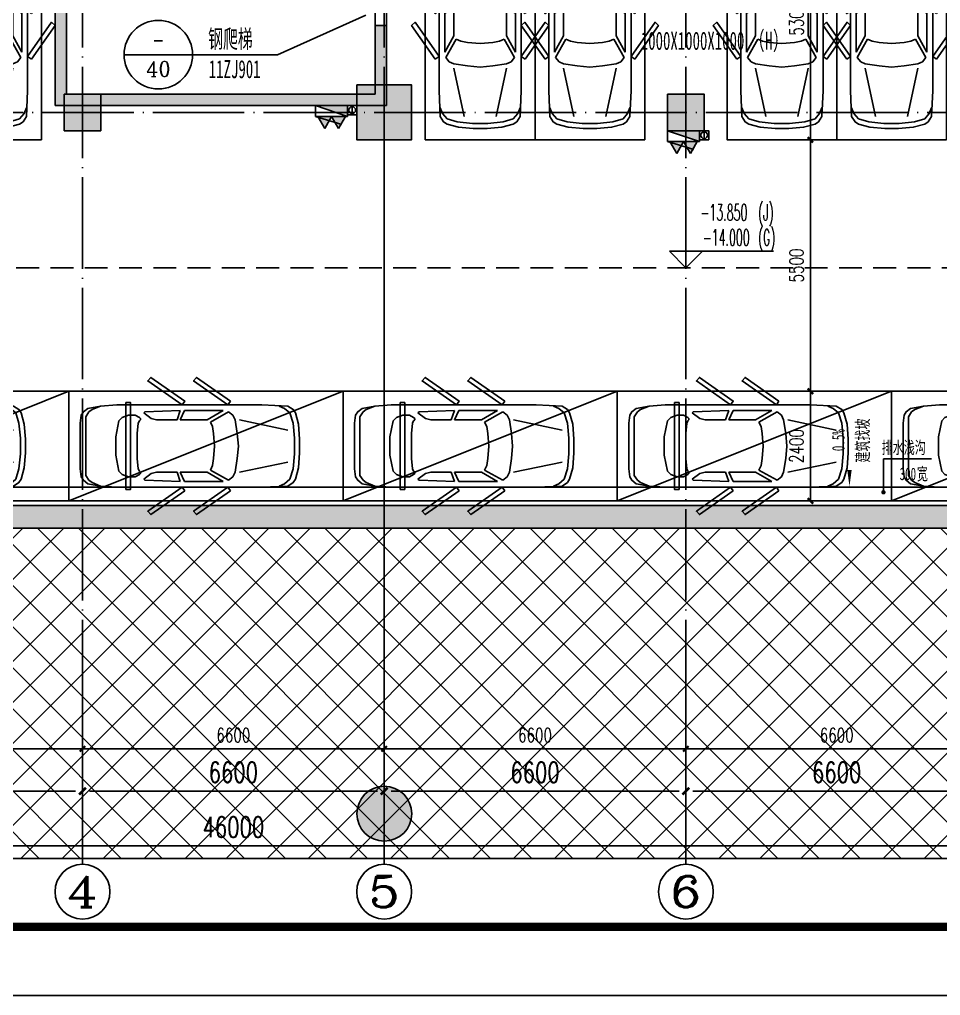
# Model space of a CAD drawing. Header units: millimetres. Extents: x 12325263 to 13848842, y -1463133 to 573208.
# Drawn here: x 12576619 to 12596767, y -1408608 to -1387255 of the extents above; entities that cross this region are included whole.
import ezdxf
from ezdxf.enums import TextEntityAlignment as Align

# ---------------------------------------------------------------- set-up
doc = ezdxf.new("R2010")
doc.units = ezdxf.units.MM
doc.header["$LTSCALE"] = 1000
for name, pattern in [('DASH', [0.35, 0.25, -0.1]), ('DASHED2', [0.375, 0.25, -0.125]), ('DOTE', [2.42, 2, -0.2, 0.02, -0.2]), ('地下室负三层平面图$0$-3F平面$0$$AUDIT_BAD_LTYPE2', [0])]:
    doc.linetypes.add(name, pattern=pattern)
for name, color, linetype in [('#s-灭火器', 20, 'Continuous'), ('A-ANNO-DIMS', 83, 'Continuous'), ('A-ANNO-ELEV', 3, 'Continuous'), ('A-ANNO-TEXT', 7, 'Continuous'), ('A-AXIS', 16, 'DOTE'), ('A-COLS', 6, 'Continuous'), ('A-WALL', 5, 'Continuous'), ('A-WALL-PATT', 8, 'Continuous'), ('A_WALL(防火墙)', 151, 'Continuous'), ('AXIS', 3, 'Continuous'), ('AXIS_TEXT', 7, 'Continuous'), ('EQUIP_消火栓', 7, 'Continuous'), ('PUB_DIM', 83, 'Continuous'), ('PUB_HATCH', 8, 'Continuous'), ('PUB_TEXT', 7, 'Continuous'), ('TITLIN1', 7, 'Continuous'), ('VPIPE-消防中', 3, 'Continuous'), ('人防墙', 6, 'Continuous'), ('人防平时标注', 42, 'Continuous'), ('人防门', 60, 'Continuous'), ('商业酒店共享车位', 53, 'Continuous'), ('水条件', 1, 'Continuous'), ('水沟+分水线', 133, 'Continuous'), ('裙楼结构柱网$0$0q-柱0', 6, 'Continuous'), ('裙楼结构柱网$0$0q-柱填充', 8, 'Continuous'), ('车道中心线', 6, 'Continuous')]:
    doc.layers.add(name, color=color, linetype=linetype)
doc.styles.add('_TCH_AXIS', font='COMPLEX', dxfattribs={"bigfont": 'GBCBIG'})
doc.styles.add('_TCH_DIM', font='SIMPLEX.shx', dxfattribs={"width": 0.7, "bigfont": 'GBCBIG.shx'})
doc.styles.add('_TCH_DIM_T3', font='SIMPLEX.shx', dxfattribs={"width": 0.705882, "bigfont": 'GBCBIG.shx'})
doc.styles.add('ACHT', font='simhei.ttf')
doc.styles.add('COMPLEX', font='COMPLEX')
doc.styles.add('TITXC', font='simhei.ttf')
doc.styles.add('TITXV', font='', dxfattribs={"width": 0.7})
doc.styles.add('宋体', font='', dxfattribs={"width": 0.65})
doc.styles.add('宋体-标注', font='', dxfattribs={"width": 0.6})
doc.styles.get('TITXV').set_extended_font_data('SimSun')
doc.styles.get('宋体').set_extended_font_data('SimSun')
doc.styles.get('宋体-标注').set_extended_font_data('SimSun')
doc.dimstyles.new('_TCH_ARCH&&120', dxfattribs={"dimtxt": 306, "dimasz": 120, "dimexe": 300, "dimexo": 360, "dimgap": 147, "dimtad": 1, "dimdec": 0, "dimzin": 0, "dimdsep": 46, "dimtxsty": '_TCH_DIM_T3', "dimblk": 'ARCHTICK', "dimcen": 0.09, "dimclrt": 7, "dimazin": 2, "dimtfac": 1, "dimtdec": 0, "dimtix": 1, "dimtmove": 2, "dimatfit": 3, "dimfxl": 1, "dimfxlon": 1, "dimtolj": 1, "dimtzin": 0, "dimarcsym": 0})
doc.dimstyles.new('_TCH_ARCH&&150', dxfattribs={"dimtxt": 446.25, "dimasz": 150, "dimexe": 375, "dimexo": 450, "dimgap": 189.375, "dimtad": 1, "dimdec": 0, "dimzin": 0, "dimdsep": 46, "dimtxsty": '_TCH_DIM_T3', "dimblk": 'asdggshdfhsg_ArchTick', "dimcen": 0.09, "dimclrt": 7, "dimazin": 2, "dimtfac": 1, "dimtdec": 0, "dimtix": 1, "dimtmove": 2, "dimatfit": 3, "dimfxl": 1, "dimtolj": 1, "dimtzin": 0, "dimarcsym": 0})

# ---------------------------------------------------------------- blocks, each defined once
blk = doc.blocks.new('asdgafgf20230228-rf3')
at = {"layer": 'PUB_HATCH'}
for points in [[(34587, -22683), (34420, -22700), (34420, -28800), (34670, -28550), (34670, -22800)], [(41670, -28800), (41670, -27050), (41420, -27050), (41420, -28550)], [(34670, -28550), (34420, -28800), (41670, -28800), (41420, -28550)]]:
    blk.add_hatch(color=256, dxfattribs=at).paths.add_polyline_path(points)
at = {"layer": '人防墙'}
for p, q in [((34420, -22700), (34420, -28800)), ((34670, -22800), (34670, -28550)), ((41670, -27050), (41420, -27050)), ((41420, -27050), (41420, -28550)), ((41670, -28800), (41670, -27050)), ((34670, -28550), (41420, -28550)), ((34420, -28800), (41670, -28800))]:
    blk.add_line(p, q, dxfattribs=at)
at = {"layer": '人防平时标注'}
for p, q in [((41217, -26823), (39288, -27688)), ((37429, -27688), (35929, -27688)), ((39288, -27688), (37429, -27688))]:
    blk.add_line(p, q, dxfattribs=at)
blk.add_circle((36679, -27688), 750, dxfattribs=at)
at = {"layer": '人防门'}
for p, q in [((41420, -26250, 0), (41420, -27050, 0)), ((41670, -26250, 0), (41670, -27050, 0))]:
    blk.add_line(p, q, dxfattribs=at)
at = {"layer": '人防门', "linetype": 'DASH'}
blk.add_line((41420, -27050), (41670, -27050), dxfattribs=at)
at = {"layer": 'PUB_TEXT', "linetype": 'Continuous', "style": '宋体-标注', "width": 0.6}
for s, height, p in [('（', 397, (49616, -27581)), ('）', 397, (50126, -27581)), ('1000X1000X1000', 396.52, (47234, -27581)), ('H', 397, (49956, -27581))]:
    blk.add_text(s, height=height, dxfattribs=at).set_placement(p)
at = {"layer": 'PUB_TEXT', "style": '_TCH_AXIS', "width": 0.777778}
blk.add_text('-', height=392, dxfattribs=at).set_placement((36548, -27549), (36809, -27549), align=Align.FIT)
at = {"layer": 'PUB_TEXT', "style": '_TCH_AXIS'}
blk.add_text('40', height=326.1, dxfattribs=at).set_placement((36407, -28163), (36950, -28163), align=Align.FIT)
at = {"layer": '人防平时标注', "style": '宋体-标注', "width": 0.6}
for s, p in [('钢爬梯', (37769, -27540, 0)), ('11ZJ901', (37783, -28201, 0))]:
    blk.add_text(s, height=396.5, dxfattribs=at).set_placement(p)
blk = doc.blocks.new('_FZH')
blk.add_lwpolyline([(-0.5, -0.5), (0.5, -0.5), (0.5, 0.5), (-0.5, 0.5)], close=True)
at = {"layer": 'PUB_HATCH'}
blk.add_solid([(-0.5, -0.5), (0.5, -0.5), (-0.5, 0.5), (0.5, 0.5)], dxfattribs=at)
blk = doc.blocks.new('asdgadfg')
at = {"layer": 'A-COLS', "rotation": 270}
for p, xscale, yscale, zscale in [((-19700, -3400), 1200, 1200, 1200), ((-26300, -3400), 800, 800, 800), ((-13100, -3400), 800, 800, 800)]:
    blk.add_blockref('_FZH', p, dxfattribs=dict(at, xscale=xscale, yscale=yscale, zscale=zscale))
blk = doc.blocks.new('asdfsafd')
at = {"layer": 'PUB_HATCH'}
blk.add_hatch(color=256, dxfattribs=at).paths.add_polyline_path([(-55351, 100), (-55851, -400), (34441, -400), (34021, 100)])
at = {"layer": 'A-WALL'}
for p, q in [((-55351, 100), (34021, 100)), ((-55851, -400), (34441, -400))]:
    blk.add_line(p, q, dxfattribs=at)
blk = doc.blocks.new('asdfasdgdrg')
at = {"layer": '车道中心线', "linetype": 'DASHED2', "ltscale": 2}
blk.add_line((-39836, -78570), (3817, -78570), dxfattribs=at)
blk = doc.blocks.new('adsgsdfgf')
blk.add_line((-1500, 750), (131850, 750))
blk = doc.blocks.new('横向图框_A0')
at = {"layer": 'TITLIN1'}
blk.add_lwpolyline([(0, 0), (1189, 0), (1189, 841), (0, 841)], close=True, dxfattribs=at)
at = {"layer": 'TITLIN1', "const_width": 1.2}
blk.add_lwpolyline([(25, 10), (1179, 10), (1179, 831), (25, 831)], close=True, dxfattribs=at)
blk.add_lwpolyline([(25, 10), (1179, 10), (1179, 831), (25, 831)], close=True, dxfattribs=at)
at = {"style": 'TITXV', "width": 0.8}
for tag, p in [('智能化', (9.38, 781)), ('暖通', (3.13, 781)), ('给排水', (15.63, 705)), ('建筑', (3.13, 705)), ('结构', (9.38, 705)), ('电气', (21.88, 705))]:
    blk.add_attdef(tag, text='', height=2.5, rotation=90, dxfattribs=at).set_placement(p, align=Align.MIDDLE_CENTER)
for tag, height, style, p in [('总工程师', 3, 'ACHT', (1143.11, 210.3)), ('审定', 3, 'ACHT', (1143.11, 202.3)), ('审核', 3, 'ACHT', (1143.11, 194.3)), ('设计总负责人1', 3, 'ACHT', (1143.11, 186.3)), ('设计总负责人2', 3, 'ACHT', (1143.11, 178.3)), ('设计总负责人3', 3, 'ACHT', (1143.11, 170.3)), ('专业负责人1', 3, 'ACHT', (1143.11, 162.3)), ('专业负责人2', 3, 'ACHT', (1143.11, 154.3)), ('专业负责人3', 3, 'ACHT', (1143.11, 146.3)), ('校核1', 3, 'ACHT', (1143.11, 138.3)), ('校核2', 3, 'ACHT', (1143.11, 130.3)), ('设计1', 3, 'ACHT', (1143.11, 122.3)), ('设计2', 3, 'ACHT', (1143.11, 114.3)), ('工程编号', 3, 'TITXC', (1142.31, 74.79)), ('专业', 3, 'TITXC', (1170.43, 74.79)), ('设计阶段', 3, 'TITXC', (1155.54, 67.78)), ('图号', 5, 'TITXC', (1140.34, 32.75)), ('出图日期', 3, 'ACHT', (1144.35, 24.29))]:
    blk.add_attdef(tag, text='', height=height, dxfattribs=dict(style=style)).set_placement(p, align=Align.MIDDLE_CENTER)
at = {"style": 'TITXC', "flags": 1}
for tag, height, p in [('建设单位', 3, (1149.82, 102.29)), ('工程名称', 3, (1149.82, 86.29)), ('图纸名称', 5, (1149.82, 51.04))]:
    blk.add_attdef(tag, text='', height=height, dxfattribs=at).set_placement(p, align=Align.MIDDLE_CENTER)
at = {"style": 'ACHT', "width": 0.8}
for tag, p in [('版本号', (1172.76, 32.79)), ('序号', (1172.76, 24.29))]:
    blk.add_attdef(tag, text='', height=3, dxfattribs=at).set_placement(p, align=Align.MIDDLE_CENTER)
blk = doc.blocks.new('*U20')
blk.add_blockref('横向图框_A0', (0, 0))
blk = doc.blocks.new('A$C15443CC7')
at = {"xscale": 150, "yscale": 150, "zscale": 150}
blk.add_blockref('*U20', (0, 0), dxfattribs=at)
blk = doc.blocks.new('asdfsfsdf')
at = {"color": 253, "linetype": '地下室负三层平面图$0$-3F平面$0$$AUDIT_BAD_LTYPE2', "transparency": 33554559, "extrusion": (0.000447791, 3.52996e-16, 1)}
for p, q in [((-725, -212, 0), (-825, -329, 0)), ((-500, -141, 0), (-725, -212, 0)), ((-169, -110, 0), (-500, -141, 0)), ((169, -110, 0), (-169, -110, 0)), ((169, -110, 0), (500, -141, 0)), ((500, -141, 0), (725, -212, 0)), ((725, -212, 0), (825, -329, 0)), ((-825, -329, 0), (-875, -447, 0)), ((-350, -259, 0), (-575, -1318, 0)), ((350, -259, 0), (575, -1318, 0)), ((825, -329, 0), (875, -447, 0)), ((-675, -1459, 0), (-750, -1553, 0)), ((-575, -1412, 0), (-675, -1459, 0)), ((-275, -1365, 0), (-575, -1412, 0)), ((0, -1341), (-275, -1365, 0)), ((0, -1341), (275, -1365, 0)), ((275, -1365, 0), (575, -1412, 0)), ((575, -1412, 0), (675, -1459, 0)), ((675, -1459, 0), (750, -1553, 0)), ((-775, -2518, 0), (-775, -1671, 0)), ((-775, -1671, 0), (-575, -2024, 0)), ((-750, -1553, 0), (-525, -1953, 0)), ((750, -1553, 0), (525, -1953, 0)), ((775, -1671, 0), (575, -2024, 0)), ((775, -2518, 0), (775, -1671, 0)), ((-525, -1953, 0), (-425, -1906, 0)), ((-425, -1906, 0), (-275, -1882, 0)), ((-275, -1882, 0), (0, -1859)), ((275, -1882, 0), (0, -1859)), ((425, -1906, 0), (275, -1882, 0)), ((525, -1953, 0), (425, -1906, 0)), ((-575, -2024, 0), (-575, -2612, 0)), ((575, -2024, 0), (575, -2612, 0)), ((-575, -2612, 0), (-775, -2518, 0)), ((575, -2612, 0), (775, -2518, 0)), ((-775, -2612, 0), (-575, -2682, 0)), ((-750, -3388, 0), (-775, -2612, 0)), ((-575, -2682, 0), (-575, -3129, 0)), ((775, -2612, 0), (575, -2682, 0)), ((575, -2682, 0), (575, -3129, 0)), ((750, -3388, 0), (775, -2612, 0)), ((-575, -3129, 0), (-600, -3247, 0)), ((575, -3129, 0), (600, -3247, 0)), ((-725, -3412, 0), (-750, -3388, 0)), ((-600, -3247, 0), (-725, -3412, 0)), ((600, -3247, 0), (725, -3412, 0)), ((725, -3412, 0), (750, -3388, 0)), ((-625, -3506, 0), (-675, -3600, 0)), ((-675, -3600, 0), (-675, -3741, 0)), ((-600, -3482, 0), (-625, -3506, 0)), ((-575, -3482, 0), (-600, -3482, 0)), ((-550, -3506, 0), (-575, -3482, 0)), ((-500, -3529, 0), (-550, -3506, 0)), ((-275, -3553, 0), (-500, -3529, 0)), ((0, -3553), (-275, -3553, 0)), ((0, -3553), (275, -3553, 0)), ((275, -3553, 0), (500, -3529, 0)), ((500, -3529, 0), (550, -3506, 0)), ((550, -3506, 0), (575, -3482, 0)), ((575, -3482, 0), (600, -3482, 0)), ((600, -3482, 0), (625, -3506, 0)), ((625, -3506, 0), (675, -3600, 0)), ((675, -3600, 0), (675, -3741, 0)), ((-675, -3741, 0), (-625, -3882, 0)), ((675, -3741, 0), (625, -3882, 0)), ((-625, -3882, 0), (-550, -3953, 0)), ((-550, -3953, 0), (-200, -4024, 0)), ((-200, -4024, 0), (0, -4024)), ((200, -4024, 0), (0, -4024)), ((550, -3953, 0), (200, -4024, 0)), ((625, -3882, 0), (550, -3953, 0)), ((-875, -4353, 0), (-800, -4541, 0)), ((875, -4353, 0), (800, -4541, 0)), ((-800, -4541, 0), (-750, -4612, 0)), ((-750, -4612, 0), (-641, -4680, 0)), ((641, -4680, 0), (-641, -4680, 0)), ((750, -4612, 0), (641, -4680, 0)), ((800, -4541, 0), (750, -4612, 0))]:
    blk.add_line(p, q, dxfattribs=at)
for points in [[(-475, -24), (-150, 0), (150, 0), (475, -24), (725, -94), (800, -141), (875, -259), (900, -824), (900, -4000), (875, -4353), (825, -4635), (750, -4729), (675, -4776), (500, -4800), (-500, -4800), (-675, -4776), (-750, -4729), (-825, -4635), (-875, -4353), (-900, -4000), (-900, -824), (-875, -259), (-800, -141), (-725, -94)], [(-982, -1513), (-1500, -2253), (-1425, -2321), (-900, -1571)]]:
    blk.add_lwpolyline(points, close=True, dxfattribs=at)
at = {"color": 253, "linetype": '地下室负三层平面图$0$-3F平面$0$$AUDIT_BAD_LTYPE2', "transparency": 33554559, "extrusion": (0.000447791, 3.52996e-16, 1), "elevation": 0}
for points in [[(982, -1513), (1500, -2253), (1425, -2321), (900, -1571)], [(-900, -2571), (-982, -2513), (-1500, -3253), (-1425, -3321)], [(982, -2513), (1500, -3253), (1425, -3321), (900, -2571)]]:
    blk.add_lwpolyline(points, close=True, dxfattribs=at)
blk = doc.blocks.new('A$C06465456')
for points in [[(0, 5300), (2400, 5300), (2400, 0), (0, 0)], [(250, 4050), (250, 3950), (2150, 3950), (2150, 4050)]]:
    blk.add_lwpolyline(points, close=True)
at = {"xscale": -1, "rotation": 180}
blk.add_blockref('asdfsfsdf', (1200, 250), dxfattribs=at)
blk = doc.blocks.new('A$C122A6A94')
blk.add_line((0, 2400), (6000, 0))
for points in [[(0, 0), (0, 2400), (6000, 2400), (6000, 0)], [(1250, 250), (1350, 250), (1350, 2150), (1250, 2150)]]:
    blk.add_lwpolyline(points, close=True)
at = {"xscale": -1, "rotation": 270}
blk.add_blockref('asdfsfsdf', (5050, 1200), dxfattribs=at)
blk = doc.blocks.new('管位')
at = {"layer": '水条件'}
blk.add_line((12573126, 675360), (12573126, 675160), dxfattribs=at)
blk.add_lwpolyline([(12573026, 675360), (12573226, 675360), (12573226, 675160), (12573026, 675160)], close=True, dxfattribs=at)
blk = doc.blocks.new('灭火器')
at = {"layer": '#s-灭火器', "ltscale": 1000}
for points in [[(292444, 59707), (292144, 59707), (292294, 59447)], [(292744, 59707), (292444, 59707), (292594, 59447)]]:
    blk.add_hatch(color=256, dxfattribs=at).paths.add_polyline_path(points)
for points in [[(292294, 59447), (292444, 59707), (292144, 59707)], [(292594, 59447), (292744, 59707), (292444, 59707)]]:
    blk.add_lwpolyline(points, close=True, dxfattribs=at)
blk = doc.blocks.new('$TWTSYS$00000508')
for p, q in [((-0.5, 0.5), (0.324, 1.224)), ((-0.5, 0.5), (-0.5, -0.5)), ((-0.5, -0.5), (0.5, 0.5)), ((0.5, 0.5), (-0.5, 0.5)), ((0.5, -0.5), (0.5, 0.5)), ((-0.5, -0.5), (0.5, -0.5))]:
    blk.add_line(p, q)
blk.add_solid([(0.5, -0.5), (0.5, 0.5), (-0.5, -0.5)])
blk = doc.blocks.new('消火栓')
at = {"layer": '#s-灭火器', "rotation": 180.0000000000001}
blk.add_blockref('灭火器', (12864422, 734932), dxfattribs=at)
at = {"layer": 'EQUIP_消火栓', "xscale": 700, "yscale": 240, "zscale": 700}
blk.add_blockref('$TWTSYS$00000508', (12571978, 675105), dxfattribs=at)
blk = doc.blocks.new('asdfsadfasdfsa')
at = {"layer": 'VPIPE-消防中'}
for centre in [(25700, -33800, 0), (33400, -34350)]:
    blk.add_circle(centre, 75, dxfattribs=at)
at = {"xscale": -1, "rotation": 180}
for p in [(-12546728, 641285, 0), (-12539028, 640735)]:
    blk.add_blockref('消火栓', p, dxfattribs=at)
at = {"layer": '水条件', "rotation": 180}
for p in [(12598826, 641460, 0), (12606526, 640910)]:
    blk.add_blockref('管位', p, dxfattribs=at)
blk = doc.blocks.new('_AXISO')
blk.add_circle((0, 0), 0.5)
at = {"layer": 'AXIS_TEXT', "style": 'COMPLEX', "width": 1.041667}
blk.add_attdef('A', text='', height=0.56, dxfattribs=at).set_placement((-0.25, -0.28), (0.25, -0.28), align=Align.FIT)
blk = doc.blocks.new('asdggshdfhsg_ArchTick')
at = {"color": 0, "linetype": 'ByBlock', "const_width": 0.4}
blk.add_lwpolyline([(-0.5, -0.5), (0.5, 0.5)], dxfattribs=at)
blk = doc.blocks.new('*D5238')
at = {"layer": 'AXIS', "color": 0, "lineweight": -2, "transparency": 16777216}
for p, q in [((12424866.81071, 979039.75909), (12424866.81071, 976164.75909)), ((12470866.81071, 979039.75909), (12470866.81071, 976164.75909)), ((12425016.81071, 976539.75909), (12470716.81071, 976539.75909))]:
    blk.add_line(p, q, dxfattribs=at)
at = {"layer": 'Defpoints', "color": 0, "transparency": 16777216}
for p in [(12424866.81071, 979489.75909), (12470866.81071, 979489.75909), (12470866.81071, 976539.75909)]:
    blk.add_point(p, dxfattribs=at)
at = {"layer": 'AXIS', "color": 0, "lineweight": -2, "transparency": 16777216, "xscale": 150, "yscale": 150, "zscale": 150, "rotation": 180}
blk.add_blockref('asdggshdfhsg_ArchTick', (12424866.81071, 976539.75909), dxfattribs=at)
at = {"layer": 'AXIS', "color": 0, "lineweight": -2, "transparency": 16777216, "xscale": 150, "yscale": 150, "zscale": 150}
blk.add_blockref('asdggshdfhsg_ArchTick', (12470866.81071, 976539.75909), dxfattribs=at)
at = {"layer": 'AXIS', "color": 7, "transparency": 16777216, "insert": (12447866.81071, 976952.25909), "char_height": 446.25, "attachment_point": 5, "style": '_TCH_DIM_T3'}
blk.add_mtext('\\A1;46000', dxfattribs=at)
blk = doc.blocks.new('*D5242')
at = {"layer": 'AXIS', "color": 0, "lineweight": -2, "transparency": 16777216}
for p, q in [((12437967, 979040), (12437967, 977365)), ((12444567, 979040), (12444567, 977365)), ((12438117, 977740), (12444417, 977740))]:
    blk.add_line(p, q, dxfattribs=at)
at = {"layer": 'Defpoints', "color": 0, "transparency": 16777216}
for p in [(12437967, 979490), (12444567, 979490), (12444567, 977740)]:
    blk.add_point(p, dxfattribs=at)
at = {"layer": 'AXIS', "color": 0, "lineweight": -2, "transparency": 16777216, "xscale": 150, "yscale": 150, "zscale": 150, "rotation": 180}
blk.add_blockref('asdggshdfhsg_ArchTick', (12437967, 977740), dxfattribs=at)
at = {"layer": 'AXIS', "color": 0, "lineweight": -2, "transparency": 16777216, "xscale": 150, "yscale": 150, "zscale": 150}
blk.add_blockref('asdggshdfhsg_ArchTick', (12444567, 977740), dxfattribs=at)
at = {"layer": 'AXIS', "color": 7, "transparency": 16777216, "insert": (12441267, 978152), "char_height": 446.2, "attachment_point": 5, "style": '_TCH_DIM_T3'}
blk.add_mtext('\\A1;6600', dxfattribs=at)
blk = doc.blocks.new('*D5243')
at = {"layer": 'AXIS', "color": 0, "lineweight": -2, "transparency": 16777216}
for p, q in [((12444567, 979040), (12444567, 977365)), ((12451167, 979040), (12451167, 977365)), ((12444717, 977740), (12451017, 977740))]:
    blk.add_line(p, q, dxfattribs=at)
at = {"layer": 'Defpoints', "color": 0, "transparency": 16777216}
for p in [(12444567, 979490), (12451167, 979490), (12451167, 977740)]:
    blk.add_point(p, dxfattribs=at)
at = {"layer": 'AXIS', "color": 0, "lineweight": -2, "transparency": 16777216, "xscale": 150, "yscale": 150, "zscale": 150, "rotation": 180}
blk.add_blockref('asdggshdfhsg_ArchTick', (12444567, 977740), dxfattribs=at)
at = {"layer": 'AXIS', "color": 0, "lineweight": -2, "transparency": 16777216, "xscale": 150, "yscale": 150, "zscale": 150}
blk.add_blockref('asdggshdfhsg_ArchTick', (12451167, 977740), dxfattribs=at)
at = {"layer": 'AXIS', "color": 7, "transparency": 16777216, "insert": (12447867, 978152), "char_height": 446.2, "attachment_point": 5, "style": '_TCH_DIM_T3'}
blk.add_mtext('\\A1;6600', dxfattribs=at)
blk = doc.blocks.new('*D5244')
at = {"layer": 'AXIS', "color": 0, "lineweight": -2, "transparency": 16777216}
for p, q in [((12451167, 979040), (12451167, 977365)), ((12457767, 979040), (12457767, 977365)), ((12451317, 977740), (12457617, 977740))]:
    blk.add_line(p, q, dxfattribs=at)
at = {"layer": 'Defpoints', "color": 0, "transparency": 16777216}
for p in [(12451167, 979490), (12457767, 979490), (12457767, 977740)]:
    blk.add_point(p, dxfattribs=at)
at = {"layer": 'AXIS', "color": 0, "lineweight": -2, "transparency": 16777216, "xscale": 150, "yscale": 150, "zscale": 150, "rotation": 180}
blk.add_blockref('asdggshdfhsg_ArchTick', (12451167, 977740), dxfattribs=at)
at = {"layer": 'AXIS', "color": 0, "lineweight": -2, "transparency": 16777216, "xscale": 150, "yscale": 150, "zscale": 150}
blk.add_blockref('asdggshdfhsg_ArchTick', (12457767, 977740), dxfattribs=at)
at = {"layer": 'AXIS', "color": 7, "transparency": 16777216, "insert": (12454467, 978152), "char_height": 446.2, "attachment_point": 5, "style": '_TCH_DIM_T3'}
blk.add_mtext('\\A1;6600', dxfattribs=at)
blk = doc.blocks.new('*D5245')
at = {"layer": 'AXIS', "color": 0, "lineweight": -2, "transparency": 16777216}
for p, q in [((12457767, 979040), (12457767, 977365)), ((12464367, 979040), (12464367, 977365)), ((12457917, 977740), (12464217, 977740))]:
    blk.add_line(p, q, dxfattribs=at)
at = {"layer": 'Defpoints', "color": 0, "transparency": 16777216}
for p in [(12457767, 979490), (12464367, 979490), (12464367, 977740)]:
    blk.add_point(p, dxfattribs=at)
at = {"layer": 'AXIS', "color": 0, "lineweight": -2, "transparency": 16777216, "xscale": 150, "yscale": 150, "zscale": 150, "rotation": 180}
blk.add_blockref('asdggshdfhsg_ArchTick', (12457767, 977740), dxfattribs=at)
at = {"layer": 'AXIS', "color": 0, "lineweight": -2, "transparency": 16777216, "xscale": 150, "yscale": 150, "zscale": 150}
blk.add_blockref('asdggshdfhsg_ArchTick', (12464367, 977740), dxfattribs=at)
at = {"layer": 'AXIS', "color": 7, "transparency": 16777216, "insert": (12461067, 978152), "char_height": 446.2, "attachment_point": 5, "style": '_TCH_DIM_T3'}
blk.add_mtext('\\A1;6600', dxfattribs=at)
blk = doc.blocks.new('*U1299')
at = {"layer": '裙楼结构柱网$0$0q-柱填充'}
h = blk.add_hatch(color=256, dxfattribs=at)
h.dxf.hatch_style = 1
edge = h.paths.add_edge_path()
edge.add_arc((0, 0), 600, 0, 360)
at = {"layer": '裙楼结构柱网$0$0q-柱0'}
blk.add_circle((0, 0), 600, dxfattribs=at)
blk = doc.blocks.new('A$C33CE3D08')
at = {"rotation": 45.01338002661608}
blk.add_blockref('*U1299', (129796, 23299, 0), dxfattribs=at)
blk = doc.blocks.new('_ArchTick')
at = {"color": 0, "linetype": 'ByBlock', "const_width": 0.4}
blk.add_lwpolyline([(-0.5, -0.5), (0.5, 0.5)], dxfattribs=at)
blk = doc.blocks.new('*D3673')
at = {"layer": 'A-ANNO-DIMS', "color": 0, "lineweight": -2, "transparency": 16777216}
for p, q in [((12593921, -1384587), (12593620, -1384587)), ((12593920, -1389887), (12593920, -1384587)), ((12593921, -1389887), (12593620, -1389887))]:
    blk.add_line(p, q, dxfattribs=at)
at = {"layer": 'Defpoints', "color": 0, "transparency": 16777216}
for p in [(12593920, -1384587), (12594787, -1384587), (12594787, -1389887)]:
    blk.add_point(p, dxfattribs=at)
at = {"layer": 'A-ANNO-DIMS', "color": 0, "lineweight": -2, "transparency": 16777216, "xscale": 120, "yscale": 120, "zscale": 120}
for p, rotation in [((12593920, -1384587), 90), ((12593920, -1389887), 270)]:
    blk.add_blockref('_ArchTick', p, dxfattribs=dict(at, rotation=rotation))
at = {"layer": 'A-ANNO-DIMS', "color": 7, "transparency": 16777216, "insert": (12593620, -1387237), "char_height": 306, "attachment_point": 5, "rotation": 90, "style": '_TCH_DIM_T3'}
blk.add_mtext('\\A1;5300', dxfattribs=at)
blk = doc.blocks.new('*D3674')
at = {"layer": 'A-ANNO-DIMS', "color": 0, "lineweight": -2, "transparency": 16777216}
for p, q in [((12593921, -1389887), (12593620, -1389887)), ((12593920, -1395387), (12593920, -1389887)), ((12593921, -1395387), (12593620, -1395387))]:
    blk.add_line(p, q, dxfattribs=at)
at = {"layer": 'Defpoints', "color": 0, "transparency": 16777216}
for p in [(12593920, -1389887), (12594787, -1389887), (12594787, -1395387)]:
    blk.add_point(p, dxfattribs=at)
at = {"layer": 'A-ANNO-DIMS', "color": 0, "lineweight": -2, "transparency": 16777216, "xscale": 120, "yscale": 120, "zscale": 120}
for p, rotation in [((12593920, -1389887), 90), ((12593920, -1395387), 270)]:
    blk.add_blockref('_ArchTick', p, dxfattribs=dict(at, rotation=rotation))
at = {"layer": 'A-ANNO-DIMS', "color": 7, "transparency": 16777216, "insert": (12593620, -1392637), "char_height": 306, "attachment_point": 5, "rotation": 90, "style": '_TCH_DIM_T3'}
blk.add_mtext('\\A1;5500', dxfattribs=at)
blk = doc.blocks.new('*D3675')
at = {"layer": 'A-ANNO-DIMS', "color": 0, "lineweight": -2, "transparency": 16777216}
for p, q in [((12593921, -1395387), (12593620, -1395387)), ((12593920, -1397787), (12593920, -1395387)), ((12593921, -1397787), (12593620, -1397787))]:
    blk.add_line(p, q, dxfattribs=at)
at = {"layer": 'Defpoints', "color": 0, "transparency": 16777216}
for p in [(12593920, -1395387), (12594787, -1395387), (12594787, -1397787)]:
    blk.add_point(p, dxfattribs=at)
at = {"layer": 'A-ANNO-DIMS', "color": 0, "lineweight": -2, "transparency": 16777216, "xscale": 120, "yscale": 120, "zscale": 120}
for p, rotation in [((12593920, -1395387), 90), ((12593920, -1397787), 270)]:
    blk.add_blockref('_ArchTick', p, dxfattribs=dict(at, rotation=rotation))
at = {"layer": 'A-ANNO-DIMS', "color": 7, "transparency": 16777216, "insert": (12593620, -1396587), "char_height": 306, "attachment_point": 5, "rotation": 90, "style": '_TCH_DIM_T3'}
blk.add_mtext('\\A1;2400', dxfattribs=at)
blk = doc.blocks.new('*D3736')
at = {"layer": 'Defpoints', "color": 0, "transparency": 16777216}
for p in [(12571397, -1400837), (12577997, -1400837), (12577997, -1403210)]:
    blk.add_point(p, dxfattribs=at)
at = {"layer": 'PUB_DIM', "color": 0, "lineweight": -2, "transparency": 16777216}
for p, q in [((12571397, -1403209), (12571397, -1403510)), ((12571397, -1403210), (12577997, -1403210)), ((12577997, -1403209), (12577997, -1403510))]:
    blk.add_line(p, q, dxfattribs=at)
at = {"layer": 'PUB_DIM', "color": 0, "lineweight": -2, "transparency": 16777216, "xscale": 120, "yscale": 120, "zscale": 120, "rotation": 180}
blk.add_blockref('_ArchTick', (12571397, -1403210), dxfattribs=at)
at = {"layer": 'PUB_DIM', "color": 0, "lineweight": -2, "transparency": 16777216, "xscale": 120, "yscale": 120, "zscale": 120}
blk.add_blockref('_ArchTick', (12577997, -1403210), dxfattribs=at)
at = {"layer": 'PUB_DIM', "color": 7, "transparency": 16777216, "insert": (12574697, -1402910), "char_height": 306, "attachment_point": 5, "style": '_TCH_DIM_T3'}
blk.add_mtext('\\A1;6600', dxfattribs=at)
blk = doc.blocks.new('*D3737')
at = {"layer": 'Defpoints', "color": 0, "transparency": 16777216}
for p in [(12577997, -1400837), (12584597, -1400837), (12584597, -1403210)]:
    blk.add_point(p, dxfattribs=at)
at = {"layer": 'PUB_DIM', "color": 0, "lineweight": -2, "transparency": 16777216}
for p, q in [((12577997, -1403209), (12577997, -1403510)), ((12577997, -1403210), (12584597, -1403210)), ((12584597, -1403209), (12584597, -1403510))]:
    blk.add_line(p, q, dxfattribs=at)
at = {"layer": 'PUB_DIM', "color": 0, "lineweight": -2, "transparency": 16777216, "xscale": 120, "yscale": 120, "zscale": 120, "rotation": 180}
blk.add_blockref('_ArchTick', (12577997, -1403210), dxfattribs=at)
at = {"layer": 'PUB_DIM', "color": 0, "lineweight": -2, "transparency": 16777216, "xscale": 120, "yscale": 120, "zscale": 120}
blk.add_blockref('_ArchTick', (12584597, -1403210), dxfattribs=at)
at = {"layer": 'PUB_DIM', "color": 7, "transparency": 16777216, "insert": (12581297, -1402910), "char_height": 306, "attachment_point": 5, "style": '_TCH_DIM_T3'}
blk.add_mtext('\\A1;6600', dxfattribs=at)
blk = doc.blocks.new('*D3738')
at = {"layer": 'Defpoints', "color": 0, "transparency": 16777216}
for p in [(12584597, -1400837), (12591197, -1400837), (12591197, -1403210)]:
    blk.add_point(p, dxfattribs=at)
at = {"layer": 'PUB_DIM', "color": 0, "lineweight": -2, "transparency": 16777216}
for p, q in [((12584597, -1403209), (12584597, -1403510)), ((12584597, -1403210), (12591197, -1403210)), ((12591197, -1403209), (12591197, -1403510))]:
    blk.add_line(p, q, dxfattribs=at)
at = {"layer": 'PUB_DIM', "color": 0, "lineweight": -2, "transparency": 16777216, "xscale": 120, "yscale": 120, "zscale": 120, "rotation": 180}
blk.add_blockref('_ArchTick', (12584597, -1403210), dxfattribs=at)
at = {"layer": 'PUB_DIM', "color": 0, "lineweight": -2, "transparency": 16777216, "xscale": 120, "yscale": 120, "zscale": 120}
blk.add_blockref('_ArchTick', (12591197, -1403210), dxfattribs=at)
at = {"layer": 'PUB_DIM', "color": 7, "transparency": 16777216, "insert": (12587897, -1402910), "char_height": 306, "attachment_point": 5, "style": '_TCH_DIM_T3'}
blk.add_mtext('\\A1;6600', dxfattribs=at)
blk = doc.blocks.new('*D3739')
at = {"layer": 'Defpoints', "color": 0, "transparency": 16777216}
for p in [(12591197, -1400837), (12597797, -1400837), (12597797, -1403210)]:
    blk.add_point(p, dxfattribs=at)
at = {"layer": 'PUB_DIM', "color": 0, "lineweight": -2, "transparency": 16777216}
for p, q in [((12591197, -1403209), (12591197, -1403510)), ((12591197, -1403210), (12597797, -1403210)), ((12597797, -1403209), (12597797, -1403510))]:
    blk.add_line(p, q, dxfattribs=at)
at = {"layer": 'PUB_DIM', "color": 0, "lineweight": -2, "transparency": 16777216, "xscale": 120, "yscale": 120, "zscale": 120, "rotation": 180}
blk.add_blockref('_ArchTick', (12591197, -1403210), dxfattribs=at)
at = {"layer": 'PUB_DIM', "color": 0, "lineweight": -2, "transparency": 16777216, "xscale": 120, "yscale": 120, "zscale": 120}
blk.add_blockref('_ArchTick', (12597797, -1403210), dxfattribs=at)
at = {"layer": 'PUB_DIM', "color": 7, "transparency": 16777216, "insert": (12594497, -1402910), "char_height": 306, "attachment_point": 5, "style": '_TCH_DIM_T3'}
blk.add_mtext('\\A1;6600', dxfattribs=at)
blk = doc.blocks.new('qlzw')
at = {"layer": 'A-AXIS'}
for p, q in [((12444566.8, 979489.8), (12444566.8, 1082089.8)), ((12451166.8, 979489.8), (12451166.8, 1082089.8)), ((12457766.8, 979489.8), (12457766.8, 1082089.8)), ((12404966.8, 992589.8), (12485416.8, 992589.8)), ((12451166.8, 991589.8), (12451166.8, 977939.8))]:
    blk.add_line(p, q, dxfattribs=at)
at = {"layer": 'AXIS'}
for p, q in [((12444566.8, 979489.8), (12444566.8, 976139.8)), ((12451166.8, 979489.8), (12451166.8, 976139.8)), ((12457766.8, 979489.8), (12457766.8, 976139.8))]:
    blk.add_line(p, q, dxfattribs=at)
ref = blk.add_blockref('_AXISO', (12444566.8, 975539.8), dxfattribs=dict(at, xscale=1200, yscale=1200, zscale=1200))
ref.add_attrib('A', '4', dxfattribs={"layer": 'AXIS_TEXT', "height": 678.8, "style": '_TCH_AXIS', "width": 1.3125}).set_placement((12444227.4, 975200.3), (12444906.2, 975200.3), align=Align.FIT)
ref = blk.add_blockref('_AXISO', (12451166.8, 975539.8), dxfattribs=dict(at, xscale=1200, yscale=1200, zscale=1200))
ref.add_attrib('A', '5', dxfattribs={"layer": 'AXIS_TEXT', "height": 678.8, "style": '_TCH_AXIS', "width": 1.5}).set_placement((12450827.4, 975200.3), (12451506.2, 975200.3), align=Align.FIT)
ref = blk.add_blockref('_AXISO', (12457766.8, 975539.8), dxfattribs=dict(at, xscale=1200, yscale=1200, zscale=1200))
ref.add_attrib('A', '6', dxfattribs={"layer": 'AXIS_TEXT', "height": 678.8, "style": '_TCH_AXIS', "width": 1.5}).set_placement((12457427.4, 975200.3), (12458106.2, 975200.3), align=Align.FIT)
for p1, p2, distance, picture, middle in [((12424866.8, 979489.8), (12470866.8, 979489.8), -2950, '*D5238', (12447866.8, 976952.3)), ((12437966.8, 979489.8), (12444566.8, 979489.8), -1750, '*D5242', (12441266.8, 978152.3)), ((12444566.8, 979489.8), (12451166.8, 979489.8), -1750, '*D5243', (12447866.8, 978152.3)), ((12451166.8, 979489.8), (12457766.8, 979489.8), -1750, '*D5244', (12454466.8, 978152.3)), ((12457766.8, 979489.8), (12464366.8, 979489.8), -1750, '*D5245', (12461066.8, 978152.3))]:
    dim = blk.add_aligned_dim(p1=p1, p2=p2, distance=distance, dimstyle='_TCH_ARCH&&150', dxfattribs=at)
    dim.commit()
    dim.dimension.update_dxf_attribs({"geometry": picture, "text_midpoint": middle})

msp = doc.modelspace()

# ---------------------------------------------------------------- hatches: boundary and pattern name
at = {"layer": 'A-WALL-PATT'}
h = msp.add_hatch(dxfattribs=at)
h.set_pattern_fill('ANSI37', color=252, scale=400)
h.set_pattern_definition([(45, (0, 0), (-449.012806, 449.012806), []), (135, (0, 0), (-449.012806, -449.012806), [])])
h.paths.add_polyline_path([(12504241.6, -1283958), (12637591.6, -1283958), (12637591.6, -1405608), (12504241.6, -1405608)])
h.paths.add_polyline_path([(12536667.4, -1284257.5), (12508912.2, -1303721.7), (12510476.6, -1305952.6), (12510476.6, -1360683.5), (12523697, -1360697.5), (12523657.2, -1398386.8), (12613949.5, -1398386.7), (12628138.6, -1317575.9), (12611264, -1314613), (12574996.8, -1314613), (12574997.8, -1307236.8), (12568296.8, -1307236.8), (12568296.8, -1310085.9), (12554779.2, -1310084.1)], flags=16)

# ---------------------------------------------------------------- linework, layer by layer
at = {"layer": 'A-ANNO-ELEV'}
for p, q in [((12591196.8, -1392686.7), (12590836.8, -1392326.7)), ((12590836.8, -1392326.7), (12593116.8, -1392326.7)), ((12591196.8, -1392686.7), (12591556.8, -1392326.7))]:
    msp.add_line(p, q, dxfattribs=at)
at = {"layer": 'A-WALL-PATT', "color": 252}
msp.add_lwpolyline([(12536667.4, -1284257.5), (12508912.2, -1303721.7), (12510476.6, -1305952.6), (12510476.6, -1360683.5), (12523697, -1360697.5), (12523657.2, -1398386.8), (12613949.5, -1398386.7), (12628138.6, -1317575.9), (12611264, -1314613), (12574996.8, -1314613), (12574997.8, -1307236.8), (12568296.8, -1307236.8), (12568296.8, -1310085.9), (12554779.2, -1310084.1)], close=True, dxfattribs=at)
at = {"layer": '水沟+分水线'}
for p, q in [((12609847.8, -1395386.8), (12524160.3, -1395386.8)), ((12595518.6, -1397598), (12595518.6, -1396863.4)), ((12595518.6, -1396863.4), (12596570, -1396863.4))]:
    msp.add_line(p, q, dxfattribs=at)
msp.add_lwpolyline([(12594775.7, -1395436.8, 0, 0, 0), (12594775.7, -1397472.6, 0, 96, 0), (12594775.7, -1397112.6, 0, 0, 0)], format="xyseb", dxfattribs=at)
msp.add_lwpolyline([(12607196.8, -1397786.7), (12554196.8, -1397786.8), (12554196.8, -1397486.8), (12607196.8, -1397486.7)], dxfattribs=at)
at = {"layer": '水沟+分水线', "const_width": 48}
msp.add_lwpolyline([(12595518.6, -1397622, 1), (12595518.6, -1397574, 1)], format="xyb", close=True, dxfattribs=at)

# ---------------------------------------------------------------- block references
for name, p in [('asdgadfg', (12604296.8, -1385886.8)), ('A$C15443CC7', (12470491.6, -1408608)), ('adsgsdfgf', (12505741.6, -1406358)), ('asdfsafd', (12579508.3, -1397986.7)), ('asdfsadfasdfsa', (12558196.8, -1355436.8)), ('asdfasdgdrg', (12599882.7, -1314116.3))]:
    msp.add_blockref(name, p)
at = {"rotation": 350.0412492531646}
msp.add_blockref('A$C33CE3D08', (12452730, -1405131.8), dxfattribs=at)
at = {"layer": 'A_WALL(防火墙)'}
msp.add_blockref('qlzw', (133430, -2381876.5), dxfattribs=at)
at = {"layer": '人防墙'}
msp.add_blockref('asdgafgf20230228-rf3', (12542976.8, -1360336.8), dxfattribs=at)
at = {"layer": '商业酒店共享车位'}
for p in [(12574696.8, -1389886.8), (12585496.8, -1389886.8), (12587896.8, -1389886.8), (12592096.8, -1389886.8), (12594496.8, -1389886.8)]:
    msp.add_blockref('A$C06465456', p, dxfattribs=at)
at = {"layer": '商业酒店共享车位', "xscale": -1, "rotation": 180}
for p in [(12571696.8, -1395386.8), (12577696.8, -1395386.8), (12583696.8, -1395386.8), (12589696.8, -1395386.8), (12595696.8, -1395386.8)]:
    msp.add_blockref('A$C122A6A94', p, dxfattribs=at)

# ---------------------------------------------------------------- texts
at = {"layer": 'A-ANNO-TEXT', "style": '_TCH_DIM', "width": 0.494118}
for s, p in [('-13.850', (12591515.2, -1391654.7)), ('(J)', (12592780, -1391654.7)), ('(G)', (12592780, -1392200.7)), ('-14.000', (12591565.6, -1392200.7))]:
    msp.add_text(s, height=357, dxfattribs=at).set_placement(p)
at = {"layer": 'PUB_TEXT', "style": '宋体', "width": 0.65}
for s, p in [('建筑找坡', (12595201.1, -1396947.9)), ('0.5%', (12594667.7, -1396698.6))]:
    msp.add_text(s, height=271.9, rotation=90, dxfattribs=at).set_placement(p)
for s, p in [('排水浅沟', (12595480.6, -1396755.4)), ('300', (12595872.6, -1397331.4)), ('宽', (12596251.7, -1397331.4))]:
    msp.add_text(s, height=271.9, dxfattribs=at).set_placement(p)

# ---------------------------------------------------------------- dimensions: what is measured, and where the dimension line sits
at = {"layer": 'A-ANNO-DIMS'}
for p1, p2, picture, middle in [((12594787, -1389886.8), (12594787, -1384586.8), '*D3673', (12593620, -1387236.8)), ((12594787, -1395386.8), (12594787, -1389886.8), '*D3674', (12593620, -1392636.8)), ((12594787, -1397786.8), (12594787, -1395386.8), '*D3675', (12593620, -1396586.8))]:
    dim = msp.add_aligned_dim(p1=p1, p2=p2, distance=867, dimstyle='_TCH_ARCH&&120', dxfattribs=at)
    dim.commit()
    dim.dimension.update_dxf_attribs({"geometry": picture, "text_midpoint": middle})
at = {"layer": 'PUB_DIM'}
for p1, p2, picture, middle in [((12571396.8, -1400836.8), (12577996.8, -1400836.8), '*D3736', (12574696.8, -1402910)), ((12577996.8, -1400836.8), (12584596.8, -1400836.8), '*D3737', (12581296.8, -1402910)), ((12584596.8, -1400836.8), (12591196.8, -1400836.8), '*D3738', (12587896.8, -1402910)), ((12591196.8, -1400836.8), (12597796.8, -1400836.8), '*D3739', (12594496.8, -1402910))]:
    dim = msp.add_aligned_dim(p1=p1, p2=p2, distance=-2373.2, dimstyle='_TCH_ARCH&&120', dxfattribs=at)
    dim.commit()
    dim.dimension.update_dxf_attribs({"geometry": picture, "text_midpoint": middle})

doc.saveas('drawing.dxf')
